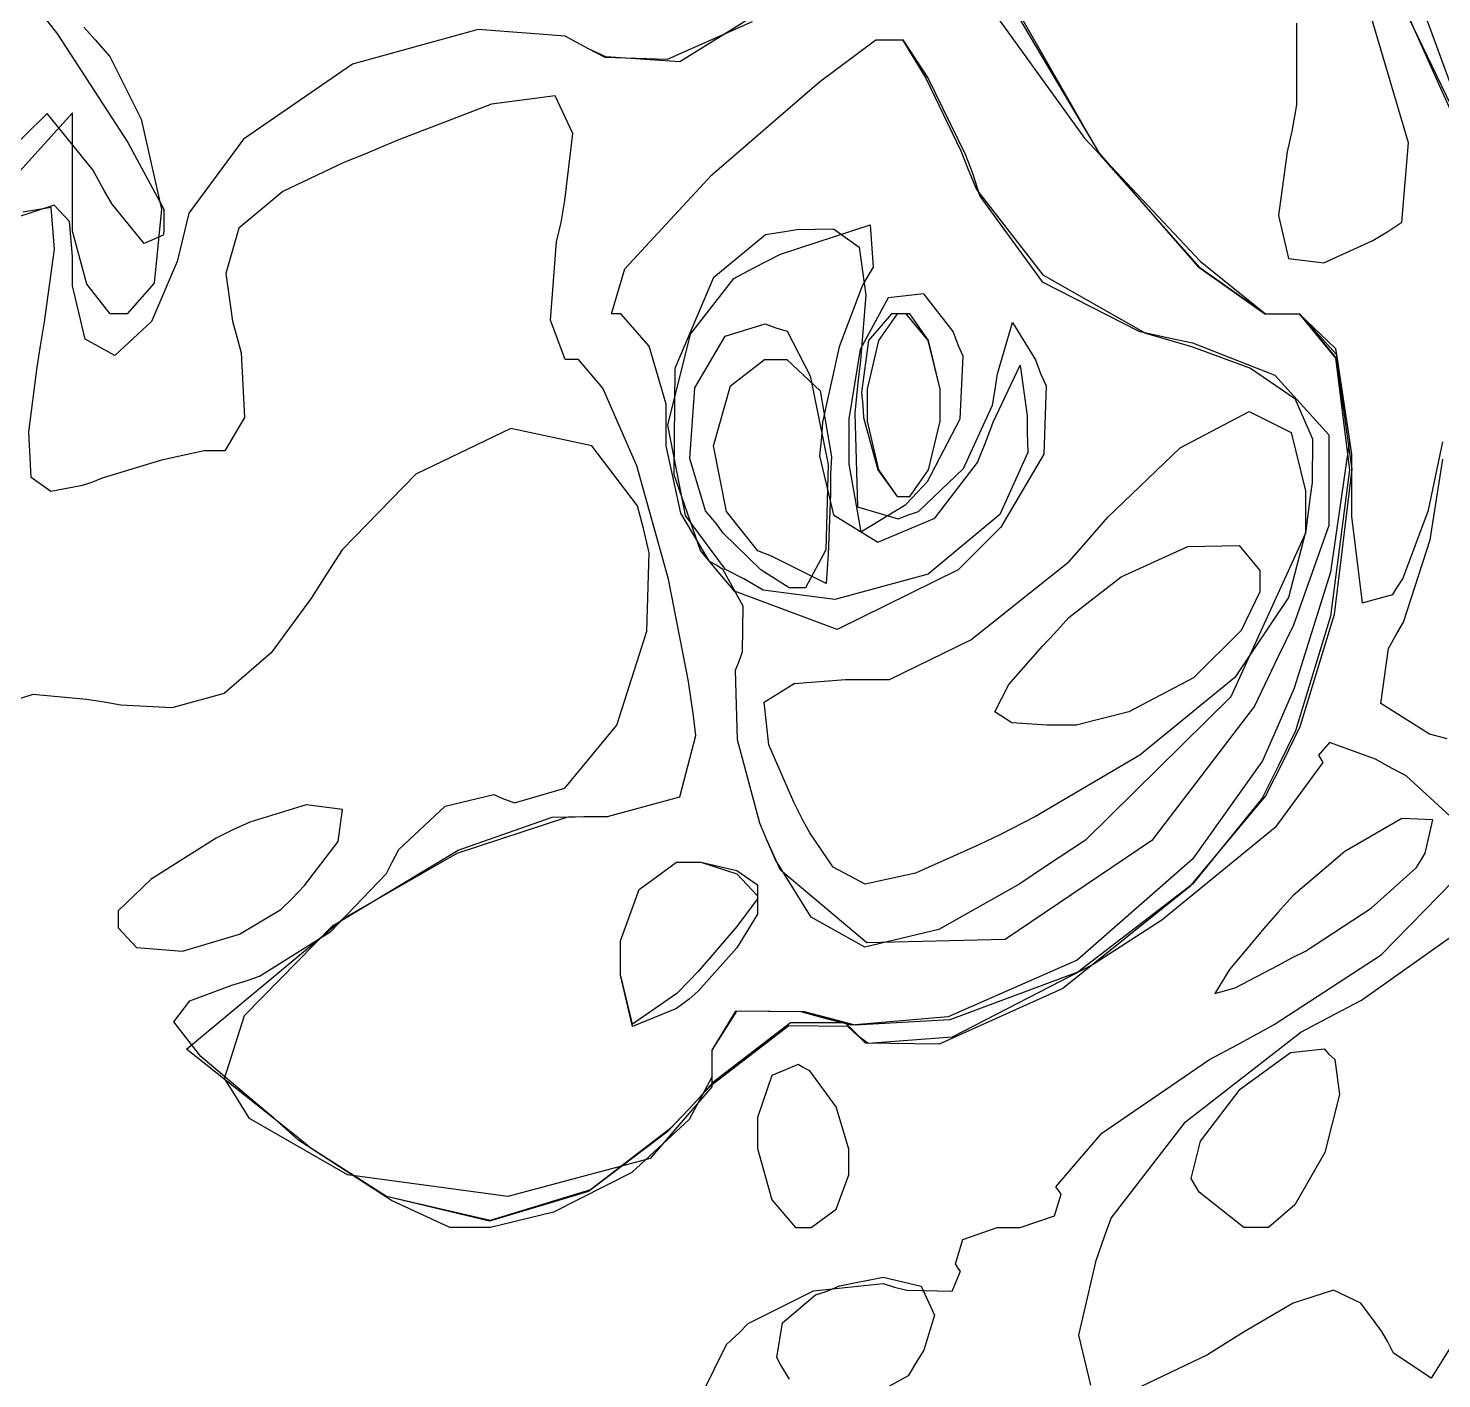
# Model space of a CAD drawing. Extents: x 0 to 1.19, y 0.01 to 1.31.
# Drawn here: x 0.4274 to 0.7498, y 0.469 to 0.7769 of the extents above; entities that cross this region are included whole.
import ezdxf

# ---------------------------------------------------------------- set-up
doc = ezdxf.new("R2010")
doc.units = 0
doc.layers.get('0').update_dxf_attribs({"linetype": 'CONTINUOUS'})

msp = doc.modelspace()

# ---------------------------------------------------------------- linework, layer by layer
at = {"color": 39}
for p, q in [((0.74957, 0.76324), (0.73671, 0.79199)), ((0.64529, 0.78391), (0.66835, 0.7519)), ((0.54763, 0.76156), (0.53309, 0.7596)), ((0.55159, 0.75298), (0.54763, 0.76156)), ((0.76091, 0.73812), (0.74957, 0.76324)), ((0.53309, 0.7596), (0.51134, 0.75125)), ((0.51134, 0.75125), (0.50418, 0.74826)), ((0.5498, 0.73769), (0.55159, 0.75298)), ((0.66835, 0.7519), (0.69471, 0.72385)), ((0.50418, 0.74826), (0.4994, 0.74636)), ((0.4994, 0.74636), (0.48551, 0.73975)), ((0.48551, 0.73975), (0.47548, 0.73134)), ((0.43267, 0.73606), (0.42622, 0.73503)), ((0.43343, 0.72656), (0.43267, 0.73606)), ((0.54894, 0.73264), (0.5498, 0.73769)), ((0.54791, 0.72824), (0.54894, 0.73264)), ((0.47548, 0.73134), (0.47249, 0.72103)), ((0.4311, 0.71001), (0.43343, 0.72656)), ((0.5465, 0.71039), (0.54791, 0.72824)), ((0.69471, 0.72385), (0.70958, 0.71181)), ((0.47249, 0.72103), (0.47401, 0.71012)), ((0.43023, 0.70454), (0.4311, 0.71001)), ((0.47401, 0.71012), (0.47499, 0.7066)), ((0.54991, 0.70139), (0.5465, 0.71039)), ((0.62429, 0.71181), (0.61909, 0.70573)), ((0.62603, 0.71181), (0.62429, 0.71181)), ((0.62766, 0.71181), (0.62603, 0.71181)), ((0.63265, 0.70573), (0.62766, 0.71181)), ((0.70958, 0.71181), (0.71457, 0.71181)), ((0.71457, 0.71181), (0.71728, 0.71181)), ((0.71728, 0.71181), (0.72553, 0.70171)), ((0.47499, 0.7066), (0.47602, 0.70296)), ((0.42947, 0.69965), (0.43023, 0.70454)), ((0.47602, 0.70296), (0.47678, 0.68815)), ((0.61909, 0.70573), (0.61746, 0.69385)), ((0.63542, 0.69466), (0.63265, 0.70573)), ((0.42757, 0.6849), (0.42947, 0.69965)), ((0.55105, 0.70139), (0.54991, 0.70139)), ((0.5529, 0.70139), (0.55105, 0.70139)), ((0.55849, 0.69488), (0.5529, 0.70139)), ((0.72553, 0.70171), (0.72873, 0.67627)), ((0.56624, 0.67719), (0.55849, 0.69488)), ((0.61746, 0.69385), (0.61773, 0.69097)), ((0.63542, 0.69097), (0.63542, 0.69466)), ((0.61773, 0.69097), (0.61795, 0.68815)), ((0.63542, 0.68734), (0.63542, 0.69097)), ((0.47678, 0.68815), (0.47228, 0.68056)), ((0.61795, 0.68815), (0.6212, 0.67627)), ((0.63276, 0.67627), (0.63542, 0.68734)), ((0.42811, 0.67448), (0.42757, 0.6849)), ((0.46756, 0.68056), (0.45779, 0.67849)), ((0.47081, 0.68056), (0.46756, 0.68056)), ((0.47228, 0.68056), (0.47081, 0.68056)), ((0.45779, 0.67849), (0.44428, 0.67432)), ((0.57341, 0.65131), (0.56624, 0.67719)), ((0.74713, 0.66026), (0.75, 0.67866)), ((0.43256, 0.67133), (0.42811, 0.67448)), ((0.44428, 0.67432), (0.44168, 0.67329)), ((0.6212, 0.67627), (0.6256, 0.67014)), ((0.62847, 0.67014), (0.63276, 0.67627)), ((0.72873, 0.67627), (0.72439, 0.64285)), ((0.43945, 0.67258), (0.43256, 0.67133)), ((0.44168, 0.67329), (0.43945, 0.67258)), ((0.6256, 0.67014), (0.62706, 0.67014)), ((0.62706, 0.67014), (0.62847, 0.67014)), ((0.7411, 0.64149), (0.74713, 0.66026)), ((0.57802, 0.62798), (0.57341, 0.65131)), ((0.72439, 0.64285), (0.71642, 0.61675)), ((0.73958, 0.63889), (0.7411, 0.64149)), ((0.73763, 0.63553), (0.73958, 0.63889)), ((0.73589, 0.62299), (0.73763, 0.63553)), ((0.57916, 0.62012), (0.57802, 0.62798)), ((0.74696, 0.61594), (0.73589, 0.62299)), ((0.57964, 0.61567), (0.57916, 0.62012)), ((0.71642, 0.61675), (0.71251, 0.60867)), ((0.75103, 0.61491), (0.74696, 0.61594)), ((0.57601, 0.60167), (0.57964, 0.61567)), ((0.71251, 0.60867), (0.70882, 0.60135)), ((0.55957, 0.59722), (0.57601, 0.60167)), ((0.70882, 0.60135), (0.69298, 0.58176)), ((0.52523, 0.58881), (0.55024, 0.59701)), ((0.55024, 0.59701), (0.55414, 0.59722)), ((0.55414, 0.59722), (0.55957, 0.59722)), ((0.49919, 0.57384), (0.52523, 0.58881)), ((0.69298, 0.58176), (0.66678, 0.56169)), ((0.49479, 0.57015), (0.49919, 0.57384)), ((0.46354, 0.54411), (0.49479, 0.57015)), ((0.7315, 0.55529), (0.7526, 0.57026)), ((0.66678, 0.56169), (0.63764, 0.55084)), ((0.72396, 0.55138), (0.7315, 0.55529)), ((0.58892, 0.55284), (0.58333, 0.54395)), ((0.60449, 0.55268), (0.58892, 0.55284)), ((0.60938, 0.55138), (0.60449, 0.55268)), ((0.61599, 0.54964), (0.60938, 0.55138)), ((0.71766, 0.54801), (0.72396, 0.55138)), ((0.63764, 0.55084), (0.61599, 0.54964)), ((0.69135, 0.52761), (0.71766, 0.54801)), ((0.48855, 0.52431), (0.46354, 0.54411)), ((0.58333, 0.54395), (0.58333, 0.54096)), ((0.58333, 0.54096), (0.58333, 0.53776)), ((0.58333, 0.53776), (0.57818, 0.5281)), ((0.57818, 0.5281), (0.56505, 0.516)), ((0.67443, 0.50559), (0.69135, 0.52761)), ((0.49192, 0.52148), (0.48855, 0.52431)), ((0.51025, 0.5096), (0.49192, 0.52148)), ((0.56505, 0.516), (0.54725, 0.507)), ((0.5236, 0.50347), (0.51025, 0.5096)), ((0.54725, 0.507), (0.53288, 0.50347)), ((0.5281, 0.50347), (0.5236, 0.50347)), ((0.53288, 0.50347), (0.5281, 0.50347)), ((0.67291, 0.50141), (0.67443, 0.50559)), ((0.67095, 0.49599), (0.67291, 0.50141)), ((0.66705, 0.4789), (0.67095, 0.49599)), ((0.60938, 0.48888), (0.61241, 0.49018)), ((0.61241, 0.49018), (0.6224, 0.49219)), ((0.6224, 0.49219), (0.63108, 0.49007)), ((0.63108, 0.49007), (0.63411, 0.48351)), ((0.59945, 0.48177), (0.60699, 0.48812)), ((0.60699, 0.48812), (0.60938, 0.48888)), ((0.7251, 0.48915), (0.71593, 0.48622)), ((0.73134, 0.48622), (0.7251, 0.48915)), ((0.71593, 0.48622), (0.7047, 0.47971)), ((0.73611, 0.47976), (0.73134, 0.48622)), ((0.75787, 0.486), (0.7474, 0.46913)), ((0.59814, 0.4738), (0.59945, 0.48177)), ((0.63411, 0.48351), (0.63167, 0.47548)), ((0.66976, 0.46756), (0.66705, 0.4789)), ((0.70106, 0.47743), (0.69634, 0.47445)), ((0.7047, 0.47971), (0.70106, 0.47743)), ((0.73752, 0.47743), (0.73611, 0.47976)), ((0.73882, 0.47483), (0.73752, 0.47743)), ((0.63167, 0.47548), (0.63021, 0.47325)), ((0.69634, 0.47445), (0.6811, 0.46712)), ((0.7474, 0.46913), (0.73882, 0.47483)), ((0.59896, 0.47222), (0.59814, 0.4738)), ((0.60102, 0.46886), (0.59896, 0.47222)), ((0.63021, 0.47325), (0.62809, 0.46962)), ((0.62809, 0.46962), (0.61458, 0.46219))]:
    msp.add_line(p, q, dxfattribs=at)
at = {"color": 251}
for p, q in [((0.75391, 0.75852), (0.74262, 0.78917)), ((0.64529, 0.78391), (0.66835, 0.7519)), ((0.54763, 0.76156), (0.53309, 0.7596)), ((0.55159, 0.75298), (0.54763, 0.76156)), ((0.53309, 0.7596), (0.51134, 0.75125)), ((0.51134, 0.75125), (0.50418, 0.74826)), ((0.5498, 0.73769), (0.55159, 0.75298)), ((0.66835, 0.7519), (0.69471, 0.72385)), ((0.50418, 0.74826), (0.4994, 0.74636)), ((0.4994, 0.74636), (0.48551, 0.73975)), ((0.48551, 0.73975), (0.47548, 0.73134)), ((0.43267, 0.73606), (0.42622, 0.73503)), ((0.43343, 0.72656), (0.43267, 0.73606)), ((0.54894, 0.73264), (0.5498, 0.73769)), ((0.54791, 0.72824), (0.54894, 0.73264)), ((0.47548, 0.73134), (0.47249, 0.72103)), ((0.4311, 0.71001), (0.43343, 0.72656)), ((0.5465, 0.71039), (0.54791, 0.72824)), ((0.69471, 0.72385), (0.70958, 0.71181)), ((0.47249, 0.72103), (0.47401, 0.71012)), ((0.43023, 0.70454), (0.4311, 0.71001)), ((0.47401, 0.71012), (0.47499, 0.7066)), ((0.54991, 0.70139), (0.5465, 0.71039)), ((0.62429, 0.71181), (0.61909, 0.70573)), ((0.62603, 0.71181), (0.62429, 0.71181)), ((0.62766, 0.71181), (0.62603, 0.71181)), ((0.63265, 0.70573), (0.62766, 0.71181)), ((0.70958, 0.71181), (0.71457, 0.71181)), ((0.71457, 0.71181), (0.71728, 0.71181)), ((0.71728, 0.71181), (0.72553, 0.70394)), ((0.47499, 0.7066), (0.47602, 0.70296)), ((0.42947, 0.69965), (0.43023, 0.70454)), ((0.47602, 0.70296), (0.47678, 0.68815)), ((0.61909, 0.70573), (0.61746, 0.69385)), ((0.63542, 0.69466), (0.63265, 0.70573)), ((0.72553, 0.70394), (0.72873, 0.68294)), ((0.42757, 0.6849), (0.42947, 0.69965)), ((0.55105, 0.70139), (0.54991, 0.70139)), ((0.5529, 0.70139), (0.55105, 0.70139)), ((0.55849, 0.69488), (0.5529, 0.70139)), ((0.56624, 0.67719), (0.55849, 0.69488)), ((0.61746, 0.69385), (0.61773, 0.69097)), ((0.63542, 0.69097), (0.63542, 0.69466)), ((0.61773, 0.69097), (0.61795, 0.68815)), ((0.63542, 0.68734), (0.63542, 0.69097)), ((0.47678, 0.68815), (0.47228, 0.68056)), ((0.61795, 0.68815), (0.6212, 0.67627)), ((0.63276, 0.67627), (0.63542, 0.68734)), ((0.42811, 0.67448), (0.42757, 0.6849)), ((0.46756, 0.68056), (0.45779, 0.67849)), ((0.47081, 0.68056), (0.46756, 0.68056)), ((0.47228, 0.68056), (0.47081, 0.68056)), ((0.72873, 0.68294), (0.72439, 0.65294)), ((0.45779, 0.67849), (0.44428, 0.67432)), ((0.57341, 0.65131), (0.56624, 0.67719)), ((0.43256, 0.67133), (0.42811, 0.67448)), ((0.44428, 0.67432), (0.44168, 0.67329)), ((0.6212, 0.67627), (0.6256, 0.67014)), ((0.62847, 0.67014), (0.63276, 0.67627)), ((0.43945, 0.67258), (0.43256, 0.67133)), ((0.44168, 0.67329), (0.43945, 0.67258)), ((0.6256, 0.67014), (0.62706, 0.67014)), ((0.62706, 0.67014), (0.62847, 0.67014)), ((0.57802, 0.62798), (0.57341, 0.65131)), ((0.72439, 0.65294), (0.71615, 0.62647)), ((0.57916, 0.62012), (0.57802, 0.62798)), ((0.71615, 0.62647), (0.71251, 0.61806)), ((0.57964, 0.61567), (0.57916, 0.62012)), ((0.71251, 0.61806), (0.70888, 0.60986)), ((0.57601, 0.60167), (0.57964, 0.61567)), ((0.70888, 0.60986), (0.69298, 0.58746)), ((0.55957, 0.59722), (0.57601, 0.60167)), ((0.5255, 0.58952), (0.54693, 0.59706)), ((0.54693, 0.59706), (0.55414, 0.59722)), ((0.55414, 0.59722), (0.55957, 0.59722)), ((0.49685, 0.57227), (0.5255, 0.58952)), ((0.69298, 0.58746), (0.66667, 0.5644)), ((0.47678, 0.55181), (0.49685, 0.57227)), ((0.66667, 0.5644), (0.63721, 0.55154)), ((0.47222, 0.53743), (0.47678, 0.55181)), ((0.58876, 0.55284), (0.58333, 0.54395)), ((0.60368, 0.55268), (0.58876, 0.55284)), ((0.60834, 0.55138), (0.60368, 0.55268)), ((0.61507, 0.54964), (0.60834, 0.55138)), ((0.63721, 0.55154), (0.61507, 0.54964)), ((0.58333, 0.54395), (0.58333, 0.54096)), ((0.70378, 0.53499), (0.71528, 0.54335)), ((0.71528, 0.54335), (0.72298, 0.54422)), ((0.72298, 0.54422), (0.72396, 0.54308)), ((0.72396, 0.54308), (0.72542, 0.54178)), ((0.72542, 0.54178), (0.72645, 0.5338)), ((0.58333, 0.54096), (0.58333, 0.53554)), ((0.47396, 0.53472), (0.47222, 0.53743)), ((0.58333, 0.53554), (0.56928, 0.51921)), ((0.47786, 0.52832), (0.47396, 0.53472)), ((0.69477, 0.52317), (0.70378, 0.53499)), ((0.72645, 0.5338), (0.72314, 0.52056)), ((0.50027, 0.51552), (0.47786, 0.52832)), ((0.69265, 0.51465), (0.69477, 0.52317)), ((0.56928, 0.51921), (0.53684, 0.51053)), ((0.72314, 0.52056), (0.71631, 0.50868)), ((0.53684, 0.51053), (0.50027, 0.51552)), ((0.69374, 0.51286), (0.69265, 0.51465)), ((0.6945, 0.51156), (0.69374, 0.51286)), ((0.70464, 0.50347), (0.6945, 0.51156)), ((0.71631, 0.50868), (0.71029, 0.50347)), ((0.70833, 0.50347), (0.70464, 0.50347)), ((0.71029, 0.50347), (0.70833, 0.50347))]:
    msp.add_line(p, q, dxfattribs=at)
at = {"color": 35}
for p, q in [((0.43023, 0.78054), (0.43414, 0.77561)), ((0.43414, 0.77561), (0.45014, 0.75087)), ((0.43175, 0.75754), (0.42128, 0.74713)), ((0.44216, 0.74468), (0.43175, 0.75754)), ((0.45014, 0.75087), (0.45833, 0.73568)), ((0.44477, 0.73991), (0.44216, 0.74468)), ((0.44656, 0.73682), (0.44477, 0.73991)), ((0.45388, 0.72786), (0.44656, 0.73682)), ((0.45833, 0.73568), (0.45833, 0.73058)), ((0.45822, 0.72976), (0.45388, 0.72786)), ((0.45833, 0.73058), (0.45822, 0.72976))]:
    msp.add_line(p, q, dxfattribs=at)
at = {"color": 252}
for p, q in [((0.43023, 0.78054), (0.43414, 0.77561)), ((0.595, 0.78109), (0.57601, 0.76926)), ((0.4401, 0.77718), (0.44271, 0.77431)), ((0.43414, 0.77561), (0.45014, 0.75087)), ((0.44271, 0.77431), (0.44607, 0.77051)), ((0.53, 0.77669), (0.50141, 0.76877)), ((0.54991, 0.77517), (0.53, 0.77669)), ((0.55523, 0.77224), (0.54991, 0.77517)), ((0.60786, 0.7647), (0.62071, 0.77431)), ((0.62071, 0.77431), (0.625, 0.77431)), ((0.625, 0.77431), (0.62679, 0.77431)), ((0.62679, 0.77431), (0.63216, 0.76557)), ((0.44607, 0.77051), (0.45318, 0.75624)), ((0.55914, 0.77045), (0.55523, 0.77224)), ((0.57601, 0.76926), (0.55914, 0.77045)), ((0.50141, 0.76877), (0.47651, 0.75163)), ((0.58333, 0.74349), (0.60786, 0.7647)), ((0.63216, 0.76557), (0.64008, 0.74902)), ((0.4375, 0.75765), (0.4177, 0.73579)), ((0.43175, 0.75754), (0.42128, 0.74713)), ((0.44216, 0.74468), (0.43175, 0.75754)), ((0.4375, 0.7347), (0.4375, 0.75765)), ((0.45318, 0.75624), (0.45779, 0.73568)), ((0.47651, 0.75163), (0.46403, 0.73475)), ((0.45014, 0.75087), (0.45833, 0.73568)), ((0.64008, 0.74902), (0.64166, 0.74512)), ((0.44477, 0.73991), (0.44216, 0.74468)), ((0.64166, 0.74512), (0.64372, 0.74018)), ((0.56348, 0.72206), (0.58333, 0.74349)), ((0.44656, 0.73682), (0.44477, 0.73991)), ((0.64372, 0.74018), (0.6588, 0.7207)), ((0.43332, 0.7366), (0.42432, 0.73367)), ((0.43685, 0.73286), (0.43332, 0.7366)), ((0.45388, 0.72786), (0.44656, 0.73682)), ((0.45779, 0.73568), (0.45616, 0.7188)), ((0.45833, 0.73568), (0.45833, 0.73058)), ((0.4375, 0.72488), (0.43685, 0.73286)), ((0.4375, 0.73069), (0.4375, 0.7347)), ((0.46403, 0.73475), (0.46251, 0.72846)), ((0.59901, 0.72542), (0.61941, 0.73215)), ((0.61941, 0.73215), (0.62012, 0.72244)), ((0.44076, 0.71859), (0.4375, 0.73069)), ((0.45822, 0.72976), (0.45388, 0.72786)), ((0.45833, 0.73058), (0.45822, 0.72976)), ((0.58377, 0.72016), (0.59559, 0.72993)), ((0.59559, 0.72993), (0.59999, 0.73058)), ((0.59999, 0.73058), (0.6027, 0.73106)), ((0.6027, 0.73106), (0.61106, 0.73123)), ((0.61106, 0.73123), (0.61692, 0.72705)), ((0.46251, 0.72846), (0.46137, 0.72374)), ((0.59272, 0.72222), (0.59901, 0.72542)), ((0.61692, 0.72705), (0.61843, 0.71609)), ((0.4375, 0.72222), (0.4375, 0.72488)), ((0.4375, 0.71821), (0.4375, 0.72222)), ((0.46137, 0.72374), (0.45551, 0.71007)), ((0.56044, 0.71181), (0.56348, 0.72206)), ((0.58838, 0.71989), (0.59272, 0.72222)), ((0.62012, 0.72244), (0.61876, 0.72016)), ((0.57498, 0.69944), (0.58377, 0.72016)), ((0.57845, 0.70719), (0.58838, 0.71989)), ((0.61876, 0.72016), (0.61768, 0.71837)), ((0.6588, 0.7207), (0.68224, 0.70741)), ((0.44038, 0.70605), (0.4375, 0.71821)), ((0.44613, 0.71181), (0.44076, 0.71859)), ((0.45616, 0.7188), (0.44998, 0.71181)), ((0.61768, 0.71837), (0.61236, 0.70426)), ((0.61843, 0.71609), (0.61724, 0.70117)), ((0.63167, 0.71636), (0.62353, 0.71549)), ((0.63835, 0.70779), (0.63167, 0.71636)), ((0.62353, 0.71549), (0.61713, 0.70367)), ((0.44792, 0.71181), (0.44613, 0.71181)), ((0.45551, 0.71007), (0.44721, 0.70231)), ((0.44998, 0.71181), (0.44792, 0.71181)), ((0.56255, 0.71181), (0.56044, 0.71181)), ((0.56044, 0.71181), (0.56044, 0.71181)), ((0.56901, 0.70443), (0.56255, 0.71181)), ((0.64849, 0.69813), (0.65191, 0.70985)), ((0.65191, 0.70985), (0.65717, 0.70134)), ((0.44721, 0.70231), (0.44038, 0.70605)), ((0.5733, 0.68641), (0.57845, 0.70719)), ((0.63959, 0.70454), (0.63835, 0.70779)), ((0.68224, 0.70741), (0.68853, 0.70557)), ((0.57292, 0.69124), (0.56901, 0.70443)), ((0.61236, 0.70426), (0.60856, 0.68712)), ((0.61713, 0.70367), (0.61458, 0.68788)), ((0.64062, 0.7022), (0.63959, 0.70454)), ((0.68853, 0.70557), (0.69298, 0.70432)), ((0.69298, 0.70432), (0.70616, 0.69944)), ((0.61724, 0.70117), (0.61664, 0.69618)), ((0.63997, 0.68788), (0.64062, 0.7022)), ((0.64746, 0.68712), (0.65365, 0.70014)), ((0.65365, 0.70014), (0.65522, 0.68859)), ((0.65717, 0.70134), (0.65831, 0.69824)), ((0.57476, 0.67508), (0.57498, 0.69944)), ((0.64789, 0.69412), (0.64849, 0.69813)), ((0.65831, 0.69824), (0.65961, 0.69542)), ((0.70616, 0.69944), (0.71625, 0.69255)), ((0.61664, 0.69618), (0.61594, 0.68918)), ((0.64735, 0.69103), (0.64789, 0.69412)), ((0.65961, 0.69542), (0.65907, 0.6798)), ((0.57292, 0.68679), (0.57292, 0.69124)), ((0.64073, 0.67654), (0.64735, 0.69103)), ((0.71625, 0.69255), (0.72032, 0.68332)), ((0.57292, 0.68169), (0.57292, 0.68679)), ((0.60856, 0.68712), (0.60834, 0.6837)), ((0.61458, 0.68788), (0.61458, 0.68262)), ((0.61594, 0.68918), (0.61654, 0.66781)), ((0.63254, 0.67356), (0.63997, 0.68788)), ((0.64583, 0.68262), (0.64746, 0.68712)), ((0.65522, 0.68859), (0.65522, 0.68473)), ((0.69016, 0.68126), (0.70584, 0.68956)), ((0.70584, 0.68956), (0.71544, 0.68479)), ((0.57731, 0.66585), (0.5733, 0.68641)), ((0.60834, 0.6837), (0.60791, 0.67942)), ((0.65522, 0.68473), (0.65538, 0.68018)), ((0.71544, 0.68479), (0.71875, 0.67144)), ((0.57628, 0.6664), (0.57292, 0.68169)), ((0.61458, 0.68262), (0.61458, 0.67752)), ((0.64394, 0.6779), (0.64583, 0.68262)), ((0.65538, 0.68018), (0.64904, 0.66607)), ((0.67366, 0.66547), (0.69016, 0.68126)), ((0.72032, 0.68332), (0.72027, 0.67339)), ((0.60791, 0.67942), (0.61111, 0.66596)), ((0.61458, 0.67752), (0.6173, 0.66211)), ((0.63422, 0.66526), (0.64394, 0.6779)), ((0.65907, 0.6798), (0.6492, 0.66314)), ((0.58073, 0.65788), (0.57476, 0.67508)), ((0.63048, 0.66678), (0.64073, 0.67654)), ((0.62755, 0.66835), (0.63021, 0.67117)), ((0.63021, 0.67117), (0.63254, 0.67356)), ((0.71875, 0.67144), (0.71875, 0.66699)), ((0.72027, 0.67339), (0.71978, 0.67014)), ((0.61654, 0.66781), (0.62581, 0.66504)), ((0.6173, 0.66211), (0.62755, 0.66835)), ((0.71978, 0.67014), (0.7187, 0.66184)), ((0.58279, 0.65533), (0.57628, 0.6664)), ((0.58648, 0.65354), (0.57731, 0.66585)), ((0.61111, 0.66596), (0.6212, 0.65972)), ((0.6212, 0.65972), (0.63422, 0.66526)), ((0.62581, 0.66504), (0.62815, 0.66596)), ((0.62815, 0.66596), (0.63048, 0.66678)), ((0.64904, 0.66607), (0.63265, 0.65245)), ((0.66873, 0.65972), (0.67366, 0.66547)), ((0.71875, 0.66699), (0.71875, 0.66206)), ((0.6492, 0.66314), (0.64583, 0.65972)), ((0.7187, 0.66184), (0.70166, 0.62446)), ((0.71875, 0.66206), (0.71484, 0.64714)), ((0.58436, 0.65348), (0.58073, 0.65788)), ((0.64583, 0.65972), (0.63954, 0.65348)), ((0.66482, 0.65533), (0.66873, 0.65972)), ((0.67665, 0.65186), (0.69189, 0.6588)), ((0.69189, 0.6588), (0.70361, 0.65896)), ((0.70361, 0.65896), (0.70833, 0.65327)), ((0.58436, 0.65451), (0.58279, 0.65533)), ((0.58588, 0.65348), (0.58436, 0.65451)), ((0.64241, 0.63748), (0.66482, 0.65533)), ((0.58849, 0.64855), (0.58436, 0.65348)), ((0.59044, 0.64513), (0.58588, 0.65348)), ((0.5906, 0.65137), (0.58648, 0.65354)), ((0.595, 0.64882), (0.5906, 0.65137)), ((0.63265, 0.65245), (0.61138, 0.64665)), ((0.63954, 0.65348), (0.61193, 0.63981)), ((0.66477, 0.64258), (0.67665, 0.65186)), ((0.70833, 0.65327), (0.70833, 0.65137)), ((0.70833, 0.65137), (0.70833, 0.64844)), ((0.61193, 0.63981), (0.58849, 0.64855)), ((0.61138, 0.64665), (0.595, 0.64882)), ((0.70833, 0.64844), (0.70405, 0.63959)), ((0.59033, 0.63477), (0.59044, 0.64513)), ((0.71484, 0.64714), (0.70258, 0.62891)), ((0.66146, 0.63889), (0.66477, 0.64258)), ((0.65875, 0.63607), (0.66146, 0.63889)), ((0.70405, 0.63959), (0.6932, 0.62885)), ((0.62386, 0.62847), (0.64241, 0.63748)), ((0.65104, 0.62733), (0.65875, 0.63607)), ((0.58876, 0.63059), (0.58957, 0.63265)), ((0.58957, 0.63265), (0.59033, 0.63477)), ((0.58919, 0.61469), (0.58876, 0.63059)), ((0.6932, 0.62885), (0.67844, 0.62109)), ((0.70258, 0.62891), (0.68093, 0.61122)), ((0.59527, 0.62326), (0.60211, 0.62755)), ((0.60211, 0.62755), (0.61382, 0.62847)), ((0.61382, 0.62847), (0.61773, 0.62847)), ((0.61773, 0.62847), (0.62386, 0.62847)), ((0.64789, 0.62109), (0.65104, 0.62733)), ((0.5963, 0.61355), (0.59527, 0.62326)), ((0.70166, 0.62446), (0.66851, 0.5918)), ((0.65175, 0.61854), (0.64789, 0.62109)), ((0.67844, 0.62109), (0.66645, 0.61806)), ((0.65978, 0.61806), (0.65175, 0.61854)), ((0.66249, 0.61806), (0.65978, 0.61806)), ((0.66645, 0.61806), (0.66249, 0.61806)), ((0.59424, 0.5957), (0.58919, 0.61469)), ((0.602, 0.60048), (0.5963, 0.61355)), ((0.68093, 0.61122), (0.65717, 0.59717)), ((0.60417, 0.59619), (0.602, 0.60048)), ((0.65717, 0.59717), (0.64898, 0.59304)), ((0.59581, 0.59201), (0.59424, 0.5957)), ((0.60569, 0.59348), (0.60417, 0.59619)), ((0.611, 0.58561), (0.60569, 0.59348)), ((0.59782, 0.58735), (0.59581, 0.59201)), ((0.64421, 0.59077), (0.62977, 0.58431)), ((0.64898, 0.59304), (0.64421, 0.59077)), ((0.66851, 0.5918), (0.6594, 0.58578)), ((0.56679, 0.58057), (0.57525, 0.58681)), ((0.57525, 0.58681), (0.57812, 0.58681)), ((0.57812, 0.58681), (0.58084, 0.58681)), ((0.58084, 0.58681), (0.58903, 0.58485)), ((0.60601, 0.57422), (0.59782, 0.58735)), ((0.58903, 0.58485), (0.59375, 0.58165)), ((0.61833, 0.58176), (0.611, 0.58561)), ((0.62977, 0.58431), (0.61833, 0.58176)), ((0.6594, 0.58578), (0.65354, 0.58187)), ((0.5625, 0.56885), (0.56679, 0.58057)), ((0.59375, 0.58165), (0.59375, 0.58057)), ((0.59375, 0.58057), (0.59375, 0.57845)), ((0.65354, 0.58187), (0.63509, 0.5714)), ((0.59375, 0.57845), (0.58903, 0.5721)), ((0.61822, 0.56744), (0.60601, 0.57422)), ((0.58903, 0.5721), (0.58019, 0.56185)), ((0.63509, 0.5714), (0.61822, 0.56744)), ((0.5625, 0.56494), (0.5625, 0.56885)), ((0.5625, 0.5612), (0.5625, 0.56494)), ((0.56521, 0.54986), (0.5625, 0.5612)), ((0.58019, 0.56185), (0.57812, 0.55973)), ((0.57812, 0.55973), (0.57536, 0.5568)), ((0.57536, 0.5568), (0.56521, 0.54986))]:
    msp.add_line(p, q, dxfattribs=at)
at = {"color": 8}
for p, q in [((0.65332, 0.78038), (0.6716, 0.74853)), ((0.6716, 0.74853), (0.69417, 0.7226)), ((0.69417, 0.7226), (0.70947, 0.71181)), ((0.6256, 0.71181), (0.62136, 0.70573)), ((0.62706, 0.71181), (0.6256, 0.71181)), ((0.62847, 0.71181), (0.62706, 0.71181)), ((0.63276, 0.70573), (0.62847, 0.71181)), ((0.70947, 0.71181), (0.71457, 0.71181)), ((0.71457, 0.71181), (0.71734, 0.71181)), ((0.71734, 0.71181), (0.72569, 0.70171)), ((0.62136, 0.70573), (0.61876, 0.69466)), ((0.63542, 0.69466), (0.63276, 0.70573)), ((0.72569, 0.70171), (0.72928, 0.67638)), ((0.61876, 0.69466), (0.61876, 0.69097)), ((0.63542, 0.69097), (0.63542, 0.69466)), ((0.61876, 0.69097), (0.61876, 0.68734)), ((0.63542, 0.68734), (0.63542, 0.69097)), ((0.61876, 0.68734), (0.62136, 0.67627)), ((0.63276, 0.67627), (0.63542, 0.68734)), ((0.53749, 0.68566), (0.51584, 0.67529)), ((0.55599, 0.68175), (0.53749, 0.68566)), ((0.56635, 0.66802), (0.55599, 0.68175)), ((0.51584, 0.67529), (0.49902, 0.65799)), ((0.62136, 0.67627), (0.6256, 0.67014)), ((0.62847, 0.67014), (0.63276, 0.67627)), ((0.72928, 0.67638), (0.72526, 0.64328)), ((0.56771, 0.66287), (0.56635, 0.66802)), ((0.6256, 0.67014), (0.62706, 0.67014)), ((0.62706, 0.67014), (0.62847, 0.67014)), ((0.56901, 0.65734), (0.56771, 0.66287)), ((0.49902, 0.65799), (0.49479, 0.65137)), ((0.56847, 0.63949), (0.56901, 0.65734)), ((0.49479, 0.65137), (0.49202, 0.64703)), ((0.49202, 0.64703), (0.48286, 0.63455)), ((0.72526, 0.64328), (0.71745, 0.61762)), ((0.56169, 0.61806), (0.56847, 0.63949)), ((0.48286, 0.63455), (0.47211, 0.62522)), ((0.42844, 0.62505), (0.42041, 0.6224)), ((0.4407, 0.62386), (0.42844, 0.62505)), ((0.44477, 0.62326), (0.4407, 0.62386)), ((0.44851, 0.62261), (0.44477, 0.62326)), ((0.46018, 0.62196), (0.44851, 0.62261)), ((0.47211, 0.62522), (0.46018, 0.62196)), ((0.5498, 0.60368), (0.56169, 0.61806)), ((0.71745, 0.61762), (0.71354, 0.6097)), ((0.71354, 0.6097), (0.70958, 0.60189)), ((0.53836, 0.60032), (0.5498, 0.60368)), ((0.52251, 0.59956), (0.53358, 0.60221)), ((0.53358, 0.60221), (0.53543, 0.6014)), ((0.53543, 0.6014), (0.53836, 0.60032)), ((0.70958, 0.60189), (0.69222, 0.58111)), ((0.51194, 0.58968), (0.52251, 0.59956)), ((0.50911, 0.5842), (0.51042, 0.58681)), ((0.51042, 0.58681), (0.51194, 0.58968)), ((0.49647, 0.57096), (0.50911, 0.5842)), ((0.69222, 0.58111), (0.66336, 0.55794)), ((0.4802, 0.56082), (0.49647, 0.57096)), ((0.46425, 0.55518), (0.47385, 0.5587)), ((0.47385, 0.5587), (0.47711, 0.55973)), ((0.47711, 0.55973), (0.4802, 0.56082)), ((0.66336, 0.55794), (0.63515, 0.5453)), ((0.46067, 0.55035), (0.46425, 0.55518)), ((0.4668, 0.54248), (0.46067, 0.55035)), ((0.60129, 0.55013), (0.58355, 0.53657)), ((0.61377, 0.55013), (0.60129, 0.55013)), ((0.61561, 0.54829), (0.61377, 0.55013)), ((0.61838, 0.54552), (0.61561, 0.54829)), ((0.63515, 0.5453), (0.61838, 0.54552)), ((0.47917, 0.53196), (0.4668, 0.54248)), ((0.58355, 0.53657), (0.57916, 0.53158)), ((0.48334, 0.52848), (0.47917, 0.53196)), ((0.57916, 0.53158), (0.57395, 0.5261)), ((0.48915, 0.52333), (0.48334, 0.52848)), ((0.57395, 0.5261), (0.55566, 0.5121)), ((0.50911, 0.51053), (0.48915, 0.52333)), ((0.53277, 0.50505), (0.50911, 0.51053)), ((0.55566, 0.5121), (0.53277, 0.50505))]:
    msp.add_line(p, q, dxfattribs=at)
at = {"color": 250}
for p, q in [((0.74224, 0.75081), (0.73264, 0.7832)), ((0.74224, 0.75081), (0.73264, 0.7832)), ((0.71664, 0.7781), (0.71664, 0.75949)), ((0.71664, 0.7781), (0.71664, 0.75949)), ((0.71664, 0.75949), (0.7156, 0.75347)), ((0.71664, 0.75949), (0.7156, 0.75347)), ((0.7156, 0.75347), (0.71452, 0.74875)), ((0.7156, 0.75347), (0.71452, 0.74875)), ((0.71452, 0.74875), (0.71257, 0.73427)), ((0.71452, 0.74875), (0.71257, 0.73427)), ((0.74067, 0.73269), (0.74224, 0.75081)), ((0.74067, 0.73269), (0.74224, 0.75081)), ((0.71257, 0.73427), (0.71484, 0.72445)), ((0.71257, 0.73427), (0.71484, 0.72445)), ((0.73752, 0.73058), (0.74067, 0.73269)), ((0.73752, 0.73058), (0.74067, 0.73269)), ((0.72293, 0.72347), (0.73405, 0.72852)), ((0.72293, 0.72347), (0.73405, 0.72852)), ((0.73405, 0.72852), (0.73752, 0.73058)), ((0.73405, 0.72852), (0.73752, 0.73058)), ((0.71484, 0.72445), (0.72293, 0.72347)), ((0.71484, 0.72445), (0.72293, 0.72347)), ((0.49083, 0.59988), (0.47797, 0.59592)), ((0.49083, 0.59988), (0.47797, 0.59592)), ((0.49083, 0.59988), (0.47797, 0.59592)), ((0.49083, 0.59988), (0.47797, 0.59592)), ((0.49908, 0.5988), (0.49083, 0.59988)), ((0.49908, 0.5988), (0.49083, 0.59988)), ((0.49908, 0.5988), (0.49083, 0.59988)), ((0.49908, 0.5988), (0.49083, 0.59988)), ((0.4981, 0.59147), (0.49908, 0.5988)), ((0.4981, 0.59147), (0.49908, 0.5988)), ((0.4981, 0.59147), (0.49908, 0.5988)), ((0.4981, 0.59147), (0.49908, 0.5988)), ((0.74072, 0.59673), (0.72765, 0.58919)), ((0.74072, 0.59673), (0.72765, 0.58919)), ((0.74777, 0.59646), (0.74072, 0.59673)), ((0.74777, 0.59646), (0.74072, 0.59673)), ((0.74604, 0.58887), (0.74777, 0.59646)), ((0.74604, 0.58887), (0.74777, 0.59646)), ((0.47396, 0.59408), (0.47027, 0.59228)), ((0.47396, 0.59408), (0.47027, 0.59228)), ((0.47396, 0.59408), (0.47027, 0.59228)), ((0.47396, 0.59408), (0.47027, 0.59228)), ((0.47797, 0.59592), (0.47396, 0.59408)), ((0.47797, 0.59592), (0.47396, 0.59408)), ((0.47797, 0.59592), (0.47396, 0.59408)), ((0.47797, 0.59592), (0.47396, 0.59408)), ((0.47027, 0.59228), (0.45546, 0.5829)), ((0.47027, 0.59228), (0.45546, 0.5829)), ((0.47027, 0.59228), (0.45546, 0.5829)), ((0.47027, 0.59228), (0.45546, 0.5829)), ((0.49045, 0.58144), (0.4981, 0.59147)), ((0.49045, 0.58144), (0.4981, 0.59147)), ((0.49045, 0.58144), (0.4981, 0.59147)), ((0.49045, 0.58144), (0.4981, 0.59147)), ((0.72765, 0.58919), (0.71593, 0.57916)), ((0.72765, 0.58919), (0.71593, 0.57916)), ((0.74398, 0.5855), (0.74479, 0.58681)), ((0.74398, 0.5855), (0.74479, 0.58681)), ((0.74479, 0.58681), (0.74604, 0.58887)), ((0.74479, 0.58681), (0.74604, 0.58887)), ((0.73367, 0.57628), (0.74398, 0.5855)), ((0.73367, 0.57628), (0.74398, 0.5855)), ((0.45546, 0.5829), (0.44792, 0.57568)), ((0.45546, 0.5829), (0.44792, 0.57568)), ((0.45546, 0.5829), (0.44792, 0.57568)), ((0.45546, 0.5829), (0.44792, 0.57568)), ((0.48752, 0.57845), (0.49045, 0.58144)), ((0.48752, 0.57845), (0.49045, 0.58144)), ((0.48752, 0.57845), (0.49045, 0.58144)), ((0.48752, 0.57845), (0.49045, 0.58144)), ((0.48503, 0.57596), (0.48752, 0.57845)), ((0.48503, 0.57596), (0.48752, 0.57845)), ((0.48503, 0.57596), (0.48752, 0.57845)), ((0.48503, 0.57596), (0.48752, 0.57845)), ((0.71593, 0.57916), (0.71251, 0.57536)), ((0.71593, 0.57916), (0.71251, 0.57536)), ((0.44792, 0.57568), (0.44792, 0.57324)), ((0.44792, 0.57568), (0.44792, 0.57324)), ((0.44792, 0.57568), (0.44792, 0.57324)), ((0.44792, 0.57568), (0.44792, 0.57324)), ((0.47559, 0.57037), (0.48503, 0.57596)), ((0.47559, 0.57037), (0.48503, 0.57596)), ((0.47559, 0.57037), (0.48503, 0.57596)), ((0.47559, 0.57037), (0.48503, 0.57596)), ((0.71251, 0.57536), (0.70969, 0.57216)), ((0.71251, 0.57536), (0.70969, 0.57216)), ((0.7187, 0.56651), (0.73367, 0.57628)), ((0.7187, 0.56651), (0.73367, 0.57628)), ((0.44792, 0.57324), (0.44792, 0.57178)), ((0.44792, 0.57324), (0.44792, 0.57178)), ((0.44792, 0.57324), (0.44792, 0.57178)), ((0.44792, 0.57324), (0.44792, 0.57178)), ((0.44792, 0.57178), (0.45215, 0.56733)), ((0.44792, 0.57178), (0.45215, 0.56733)), ((0.44792, 0.57178), (0.45215, 0.56733)), ((0.44792, 0.57178), (0.45215, 0.56733)), ((0.70969, 0.57216), (0.70139, 0.56234)), ((0.70969, 0.57216), (0.70139, 0.56234)), ((0.46262, 0.56651), (0.47559, 0.57037)), ((0.46262, 0.56651), (0.47559, 0.57037)), ((0.46262, 0.56651), (0.47559, 0.57037)), ((0.46262, 0.56651), (0.47559, 0.57037)), ((0.45215, 0.56733), (0.46262, 0.56651)), ((0.45215, 0.56733), (0.46262, 0.56651)), ((0.45215, 0.56733), (0.46262, 0.56651)), ((0.45215, 0.56733), (0.46262, 0.56651)), ((0.7124, 0.56321), (0.7156, 0.56494)), ((0.7124, 0.56321), (0.7156, 0.56494)), ((0.7156, 0.56494), (0.7187, 0.56651)), ((0.7156, 0.56494), (0.7187, 0.56651)), ((0.70139, 0.56234), (0.69803, 0.55686)), ((0.70139, 0.56234), (0.69803, 0.55686)), ((0.70264, 0.55811), (0.7124, 0.56321)), ((0.70264, 0.55811), (0.7124, 0.56321)), ((0.69803, 0.55686), (0.70264, 0.55811)), ((0.69803, 0.55686), (0.70264, 0.55811)), ((0.60303, 0.54064), (0.59701, 0.53814)), ((0.60303, 0.54064), (0.59701, 0.53814)), ((0.60417, 0.53993), (0.60303, 0.54064)), ((0.60417, 0.53993), (0.60303, 0.54064)), ((0.60569, 0.53917), (0.60417, 0.53993)), ((0.60569, 0.53917), (0.60417, 0.53993)), ((0.61171, 0.53098), (0.60569, 0.53917)), ((0.61171, 0.53098), (0.60569, 0.53917)), ((0.59701, 0.53814), (0.59375, 0.52854)), ((0.59701, 0.53814), (0.59375, 0.52854)), ((0.61458, 0.52132), (0.61171, 0.53098)), ((0.61458, 0.52132), (0.61171, 0.53098)), ((0.59375, 0.52854), (0.59375, 0.52534)), ((0.59375, 0.52854), (0.59375, 0.52534)), ((0.59375, 0.52534), (0.59375, 0.52148)), ((0.59375, 0.52534), (0.59375, 0.52148)), ((0.59375, 0.52148), (0.59701, 0.50977)), ((0.59375, 0.52148), (0.59701, 0.50977)), ((0.61458, 0.51807), (0.61458, 0.52132)), ((0.61458, 0.51807), (0.61458, 0.52132)), ((0.61458, 0.51546), (0.61458, 0.51807)), ((0.61458, 0.51546), (0.61458, 0.51807)), ((0.61171, 0.50765), (0.61458, 0.51546)), ((0.61171, 0.50765), (0.61458, 0.51546)), ((0.59701, 0.50977), (0.60238, 0.50347)), ((0.59701, 0.50977), (0.60238, 0.50347)), ((0.60601, 0.50347), (0.61171, 0.50765)), ((0.60601, 0.50347), (0.61171, 0.50765)), ((0.60238, 0.50347), (0.60417, 0.50347)), ((0.60238, 0.50347), (0.60417, 0.50347)), ((0.60417, 0.50347), (0.60601, 0.50347)), ((0.60417, 0.50347), (0.60601, 0.50347))]:
    msp.add_line(p, q, dxfattribs=at)
at = {"color": 47}
for p, q in [((0.4401, 0.77718), (0.44271, 0.77431)), ((0.44271, 0.77431), (0.44607, 0.77051)), ((0.44607, 0.77051), (0.45318, 0.75624)), ((0.4375, 0.75765), (0.4177, 0.73579)), ((0.4375, 0.7347), (0.4375, 0.75765)), ((0.45318, 0.75624), (0.45779, 0.73568)), ((0.45779, 0.73568), (0.45616, 0.7188)), ((0.4375, 0.73069), (0.4375, 0.7347)), ((0.44076, 0.71859), (0.4375, 0.73069)), ((0.44613, 0.71181), (0.44076, 0.71859)), ((0.45616, 0.7188), (0.44998, 0.71181)), ((0.44792, 0.71181), (0.44613, 0.71181)), ((0.44998, 0.71181), (0.44792, 0.71181))]:
    msp.add_line(p, q, dxfattribs=at)
at = {"color": 25}
for p, q in [((0.4401, 0.77718), (0.44271, 0.77431)), ((0.44271, 0.77431), (0.44607, 0.77051)), ((0.44607, 0.77051), (0.45318, 0.75624)), ((0.4375, 0.75765), (0.4177, 0.73579)), ((0.4375, 0.7347), (0.4375, 0.75765)), ((0.45318, 0.75624), (0.45779, 0.73568)), ((0.45779, 0.73568), (0.45616, 0.7188)), ((0.4375, 0.73069), (0.4375, 0.7347)), ((0.44076, 0.71859), (0.4375, 0.73069)), ((0.44613, 0.71181), (0.44076, 0.71859)), ((0.45616, 0.7188), (0.44998, 0.71181)), ((0.44792, 0.71181), (0.44613, 0.71181)), ((0.44998, 0.71181), (0.44792, 0.71181))]:
    msp.add_line(p, q, dxfattribs=at)
at = {"color": 27}
for p, q in [((0.59256, 0.77838), (0.57313, 0.7698)), ((0.53, 0.77669), (0.50141, 0.76877)), ((0.54991, 0.77517), (0.53, 0.77669)), ((0.55523, 0.77224), (0.54991, 0.77517)), ((0.55897, 0.77029), (0.55523, 0.77224)), ((0.50141, 0.76877), (0.47651, 0.75163)), ((0.57313, 0.7698), (0.55897, 0.77029)), ((0.47651, 0.75163), (0.46403, 0.73475)), ((0.43332, 0.7366), (0.42432, 0.73367)), ((0.43685, 0.73286), (0.43332, 0.7366)), ((0.4375, 0.72488), (0.43685, 0.73286)), ((0.46403, 0.73475), (0.46251, 0.72846)), ((0.46251, 0.72846), (0.46137, 0.72374)), ((0.4375, 0.72222), (0.4375, 0.72488)), ((0.4375, 0.71821), (0.4375, 0.72222)), ((0.46137, 0.72374), (0.45551, 0.71007)), ((0.44038, 0.70605), (0.4375, 0.71821)), ((0.45551, 0.71007), (0.44721, 0.70231)), ((0.44721, 0.70231), (0.44038, 0.70605))]:
    msp.add_line(p, q, dxfattribs=at)
at = {"color": 37}
for p, q in [((0.59256, 0.77838), (0.57313, 0.7698)), ((0.59256, 0.77838), (0.57313, 0.7698)), ((0.53, 0.77669), (0.50141, 0.76877)), ((0.53, 0.77669), (0.50141, 0.76877)), ((0.54991, 0.77517), (0.53, 0.77669)), ((0.54991, 0.77517), (0.53, 0.77669)), ((0.55523, 0.77224), (0.54991, 0.77517)), ((0.55523, 0.77224), (0.54991, 0.77517)), ((0.60786, 0.7647), (0.62071, 0.77431)), ((0.62071, 0.77431), (0.625, 0.77431)), ((0.625, 0.77431), (0.6269, 0.77431)), ((0.6269, 0.77431), (0.63265, 0.76546)), ((0.55897, 0.77029), (0.55523, 0.77224)), ((0.55897, 0.77029), (0.55523, 0.77224)), ((0.50141, 0.76877), (0.47651, 0.75163)), ((0.50141, 0.76877), (0.47651, 0.75163)), ((0.57313, 0.7698), (0.55897, 0.77029)), ((0.57313, 0.7698), (0.55897, 0.77029)), ((0.58333, 0.74349), (0.60786, 0.7647)), ((0.63265, 0.76546), (0.64111, 0.74826)), ((0.47651, 0.75163), (0.46403, 0.73475)), ((0.47651, 0.75163), (0.46403, 0.73475)), ((0.64111, 0.74826), (0.64269, 0.74409)), ((0.56348, 0.72206), (0.58333, 0.74349)), ((0.64269, 0.74409), (0.64448, 0.73866)), ((0.64448, 0.73866), (0.65869, 0.71913)), ((0.43332, 0.7366), (0.42432, 0.73367)), ((0.43332, 0.7366), (0.42432, 0.73367)), ((0.43685, 0.73286), (0.43332, 0.7366)), ((0.43685, 0.73286), (0.43332, 0.7366)), ((0.4375, 0.72488), (0.43685, 0.73286)), ((0.4375, 0.72488), (0.43685, 0.73286)), ((0.46403, 0.73475), (0.46251, 0.72846)), ((0.46403, 0.73475), (0.46251, 0.72846)), ((0.46251, 0.72846), (0.46137, 0.72374)), ((0.46251, 0.72846), (0.46137, 0.72374)), ((0.4375, 0.72222), (0.4375, 0.72488)), ((0.4375, 0.72222), (0.4375, 0.72488)), ((0.4375, 0.71821), (0.4375, 0.72222)), ((0.4375, 0.71821), (0.4375, 0.72222)), ((0.46137, 0.72374), (0.45551, 0.71007)), ((0.46137, 0.72374), (0.45551, 0.71007)), ((0.56044, 0.71181), (0.56348, 0.72206)), ((0.65869, 0.71913), (0.68072, 0.7079)), ((0.44038, 0.70605), (0.4375, 0.71821)), ((0.44038, 0.70605), (0.4375, 0.71821)), ((0.63167, 0.71636), (0.62353, 0.71549)), ((0.63835, 0.70779), (0.63167, 0.71636)), ((0.62353, 0.71549), (0.61713, 0.70367)), ((0.45551, 0.71007), (0.44721, 0.70231)), ((0.45551, 0.71007), (0.44721, 0.70231)), ((0.56255, 0.71181), (0.56044, 0.71181)), ((0.56044, 0.71181), (0.56044, 0.71181)), ((0.56901, 0.70443), (0.56255, 0.71181)), ((0.44721, 0.70231), (0.44038, 0.70605)), ((0.44721, 0.70231), (0.44038, 0.70605)), ((0.63959, 0.70454), (0.63835, 0.70779)), ((0.68072, 0.7079), (0.68647, 0.7066)), ((0.68647, 0.7066), (0.69293, 0.70519)), ((0.57292, 0.69124), (0.56901, 0.70443)), ((0.61713, 0.70367), (0.61458, 0.68788)), ((0.64062, 0.7022), (0.63959, 0.70454)), ((0.69293, 0.70519), (0.71175, 0.69786)), ((0.63997, 0.68788), (0.64062, 0.7022)), ((0.71175, 0.69786), (0.72407, 0.68424)), ((0.57292, 0.68679), (0.57292, 0.69124)), ((0.57292, 0.68169), (0.57292, 0.68679)), ((0.61458, 0.68788), (0.61458, 0.68262)), ((0.63254, 0.67356), (0.63997, 0.68788)), ((0.72407, 0.68424), (0.72407, 0.66357)), ((0.57628, 0.6664), (0.57292, 0.68169)), ((0.61458, 0.68262), (0.61458, 0.67752)), ((0.61458, 0.67752), (0.6173, 0.66211)), ((0.62755, 0.66835), (0.63021, 0.67117)), ((0.63021, 0.67117), (0.63254, 0.67356)), ((0.6173, 0.66211), (0.62755, 0.66835)), ((0.58279, 0.65533), (0.57628, 0.6664)), ((0.72407, 0.66357), (0.71598, 0.64084)), ((0.58436, 0.65451), (0.58279, 0.65533)), ((0.58588, 0.65348), (0.58436, 0.65451)), ((0.59044, 0.64513), (0.58588, 0.65348)), ((0.59033, 0.63477), (0.59044, 0.64513)), ((0.71598, 0.64084), (0.71251, 0.63368)), ((0.58876, 0.63059), (0.58957, 0.63265)), ((0.58957, 0.63265), (0.59033, 0.63477)), ((0.71251, 0.63368), (0.70709, 0.62234)), ((0.58919, 0.61469), (0.58876, 0.63059)), ((0.70709, 0.62234), (0.6837, 0.59174)), ((0.59424, 0.5957), (0.58919, 0.61469)), ((0.59581, 0.59201), (0.59424, 0.5957)), ((0.59896, 0.58496), (0.59581, 0.59201)), ((0.6837, 0.59174), (0.65023, 0.56912)), ((0.56679, 0.58057), (0.57525, 0.58681)), ((0.57525, 0.58681), (0.57812, 0.58681)), ((0.57812, 0.58681), (0.58084, 0.58681)), ((0.58084, 0.58681), (0.58903, 0.58409)), ((0.58903, 0.58409), (0.59375, 0.5791)), ((0.61871, 0.56836), (0.59896, 0.58496)), ((0.5625, 0.56885), (0.56679, 0.58057)), ((0.59375, 0.5791), (0.59375, 0.57742)), ((0.59375, 0.57742), (0.59375, 0.57492)), ((0.59375, 0.57492), (0.58903, 0.56727)), ((0.5625, 0.56494), (0.5625, 0.56885)), ((0.65023, 0.56912), (0.61871, 0.56836)), ((0.5625, 0.56103), (0.5625, 0.56494)), ((0.58903, 0.56727), (0.58019, 0.5574)), ((0.56521, 0.54932), (0.5625, 0.56103)), ((0.57812, 0.55556), (0.5753, 0.55344)), ((0.58019, 0.5574), (0.57812, 0.55556)), ((0.5753, 0.55344), (0.56521, 0.54932))]:
    msp.add_line(p, q, dxfattribs=at)
at = {"color": 29}
for p, q in [((0.65348, 0.77908), (0.67198, 0.74789)), ((0.75515, 0.75271), (0.7423, 0.7793)), ((0.67198, 0.74789), (0.69461, 0.72239)), ((0.69461, 0.72239), (0.70958, 0.71181)), ((0.6256, 0.71181), (0.62136, 0.70573)), ((0.62706, 0.71181), (0.6256, 0.71181)), ((0.62847, 0.71181), (0.62706, 0.71181)), ((0.63276, 0.70573), (0.62847, 0.71181)), ((0.70958, 0.71181), (0.71457, 0.71181)), ((0.71457, 0.71181), (0.71734, 0.71181)), ((0.71734, 0.71181), (0.72575, 0.70258)), ((0.62136, 0.70573), (0.61876, 0.69466)), ((0.63542, 0.69466), (0.63276, 0.70573)), ((0.72575, 0.70258), (0.72917, 0.6798)), ((0.61876, 0.69466), (0.61876, 0.69097)), ((0.63542, 0.69097), (0.63542, 0.69466)), ((0.61876, 0.69097), (0.61876, 0.68734)), ((0.63542, 0.68734), (0.63542, 0.69097)), ((0.61876, 0.68734), (0.62136, 0.67627)), ((0.63276, 0.67627), (0.63542, 0.68734)), ((0.53749, 0.68566), (0.51584, 0.67529)), ((0.55599, 0.68175), (0.53749, 0.68566)), ((0.56635, 0.66802), (0.55599, 0.68175)), ((0.74674, 0.66705), (0.75, 0.68267)), ((0.72917, 0.6798), (0.72917, 0.6722)), ((0.51584, 0.67529), (0.49902, 0.65799)), ((0.62136, 0.67627), (0.6256, 0.67014)), ((0.62847, 0.67014), (0.63276, 0.67627)), ((0.72917, 0.6722), (0.72917, 0.66564)), ((0.56771, 0.66287), (0.56635, 0.66802)), ((0.6256, 0.67014), (0.62706, 0.67014)), ((0.62706, 0.67014), (0.62847, 0.67014)), ((0.72917, 0.66564), (0.73161, 0.64594)), ((0.74089, 0.65142), (0.74674, 0.66705)), ((0.56901, 0.65734), (0.56771, 0.66287)), ((0.49902, 0.65799), (0.49479, 0.65137)), ((0.56847, 0.63949), (0.56901, 0.65734)), ((0.49479, 0.65137), (0.49202, 0.64703)), ((0.73958, 0.64931), (0.74089, 0.65142)), ((0.73861, 0.64784), (0.73958, 0.64931)), ((0.49202, 0.64703), (0.48286, 0.63455)), ((0.73161, 0.64594), (0.73861, 0.64784)), ((0.56169, 0.61806), (0.56847, 0.63949)), ((0.48286, 0.63455), (0.47211, 0.62522)), ((0.42844, 0.62505), (0.42041, 0.6224)), ((0.4407, 0.62386), (0.42844, 0.62505)), ((0.44477, 0.62326), (0.4407, 0.62386)), ((0.44851, 0.62261), (0.44477, 0.62326)), ((0.46018, 0.62196), (0.44851, 0.62261)), ((0.47211, 0.62522), (0.46018, 0.62196)), ((0.5498, 0.60368), (0.56169, 0.61806)), ((0.72418, 0.61404), (0.72168, 0.61116)), ((0.73465, 0.61024), (0.72418, 0.61404)), ((0.72266, 0.60948), (0.71181, 0.59467)), ((0.72168, 0.61116), (0.7219, 0.61079)), ((0.7219, 0.61079), (0.72266, 0.60948)), ((0.73752, 0.60867), (0.73465, 0.61024)), ((0.7417, 0.6065), (0.73752, 0.60867)), ((0.7526, 0.59641), (0.7417, 0.6065)), ((0.53836, 0.60032), (0.5498, 0.60368)), ((0.52251, 0.59956), (0.53358, 0.60221)), ((0.53358, 0.60221), (0.53543, 0.6014)), ((0.53543, 0.6014), (0.53836, 0.60032)), ((0.51194, 0.58968), (0.52251, 0.59956)), ((0.71181, 0.59467), (0.68593, 0.57357)), ((0.50911, 0.5842), (0.51042, 0.58681)), ((0.51042, 0.58681), (0.51194, 0.58968)), ((0.49647, 0.57096), (0.50911, 0.5842)), ((0.736, 0.56565), (0.75233, 0.58241)), ((0.4802, 0.56082), (0.49647, 0.57096)), ((0.68593, 0.57357), (0.67914, 0.56912)), ((0.67914, 0.56912), (0.6703, 0.56342)), ((0.71159, 0.5498), (0.736, 0.56565)), ((0.6703, 0.56342), (0.63813, 0.54688)), ((0.46425, 0.55518), (0.47385, 0.5587)), ((0.47385, 0.5587), (0.47711, 0.55973)), ((0.47711, 0.55973), (0.4802, 0.56082)), ((0.46067, 0.55035), (0.46425, 0.55518)), ((0.4668, 0.54248), (0.46067, 0.55035)), ((0.60091, 0.54948), (0.58279, 0.53554)), ((0.61431, 0.54932), (0.60091, 0.54948)), ((0.61664, 0.5472), (0.61431, 0.54932)), ((0.70312, 0.54514), (0.71159, 0.5498)), ((0.61898, 0.54541), (0.61664, 0.5472)), ((0.63813, 0.54688), (0.61898, 0.54541)), ((0.69683, 0.54178), (0.70312, 0.54514)), ((0.47917, 0.53196), (0.4668, 0.54248)), ((0.67225, 0.52496), (0.69683, 0.54178)), ((0.58279, 0.53554), (0.57812, 0.53054)), ((0.48334, 0.52848), (0.47917, 0.53196)), ((0.57812, 0.53054), (0.57308, 0.52523)), ((0.48915, 0.52333), (0.48334, 0.52848)), ((0.50911, 0.51053), (0.48915, 0.52333)), ((0.57308, 0.52523), (0.55523, 0.51166)), ((0.66178, 0.51275), (0.67225, 0.52496)), ((0.66249, 0.51183), (0.66178, 0.51275)), ((0.53266, 0.50494), (0.50911, 0.51053)), ((0.55523, 0.51166), (0.53266, 0.50494)), ((0.66146, 0.50613), (0.66303, 0.51107)), ((0.66303, 0.51107), (0.66249, 0.51183)), ((0.65365, 0.50347), (0.66146, 0.50613)), ((0.64057, 0.50076), (0.64838, 0.50347)), ((0.64838, 0.50347), (0.65104, 0.50347)), ((0.65104, 0.50347), (0.65365, 0.50347)), ((0.63889, 0.49523), (0.64057, 0.50076)), ((0.63813, 0.48893), (0.64003, 0.49349)), ((0.63959, 0.49409), (0.63889, 0.49523)), ((0.64003, 0.49349), (0.63959, 0.49409)), ((0.6065, 0.48904), (0.6224, 0.49072)), ((0.6224, 0.49072), (0.625, 0.48991)), ((0.59164, 0.48161), (0.6065, 0.48904)), ((0.625, 0.48991), (0.62782, 0.48915)), ((0.62782, 0.48915), (0.63813, 0.48893)), ((0.58957, 0.47949), (0.59164, 0.48161)), ((0.58664, 0.47678), (0.58957, 0.47949)), ((0.58095, 0.46522), (0.58664, 0.47678))]:
    msp.add_line(p, q, dxfattribs=at)
at = {"color": 9}
for p, q in [((0.58637, 0.70671), (0.59549, 0.70953)), ((0.59549, 0.70953), (0.59793, 0.70866)), ((0.57943, 0.69493), (0.58637, 0.70671)), ((0.59793, 0.70866), (0.60048, 0.70784)), ((0.60048, 0.70784), (0.60574, 0.69765)), ((0.60574, 0.69765), (0.60986, 0.67746)), ((0.57829, 0.67882), (0.57943, 0.69493)), ((0.58192, 0.66688), (0.57829, 0.67882)), ((0.60986, 0.67746), (0.60932, 0.65804)), ((0.58436, 0.6639), (0.58192, 0.66688)), ((0.58588, 0.66184), (0.58436, 0.6639)), ((0.59451, 0.65348), (0.58588, 0.66184)), ((0.60932, 0.65804), (0.60466, 0.64931)), ((0.60096, 0.64931), (0.59451, 0.65348)), ((0.60314, 0.64931), (0.60096, 0.64931)), ((0.60466, 0.64931), (0.60314, 0.64931))]:
    msp.add_line(p, q, dxfattribs=at)
at = {"color": 253}
for p, q in [((0.58762, 0.69542), (0.59532, 0.70139)), ((0.59532, 0.70139), (0.59793, 0.70139)), ((0.59793, 0.70139), (0.60042, 0.70139)), ((0.60042, 0.70139), (0.60807, 0.69423)), ((0.58371, 0.68175), (0.58762, 0.69542)), ((0.60807, 0.69423), (0.61062, 0.67925)), ((0.58664, 0.66672), (0.58371, 0.68175)), ((0.61062, 0.67925), (0.61041, 0.67535)), ((0.61041, 0.67535), (0.61041, 0.67079)), ((0.61041, 0.67079), (0.60986, 0.65701)), ((0.5938, 0.65777), (0.58664, 0.66672)), ((0.5969, 0.65658), (0.5938, 0.65777)), ((0.59842, 0.65582), (0.5969, 0.65658)), ((0.60547, 0.65234), (0.59842, 0.65582)), ((0.60986, 0.65701), (0.60938, 0.65034)), ((0.60938, 0.65034), (0.60547, 0.65234)), ((0.60938, 0.65034), (0.60938, 0.65034)), ((0.60938, 0.65034), (0.60938, 0.65034))]:
    msp.add_line(p, q, dxfattribs=at)

doc.saveas('drawing.dxf')
